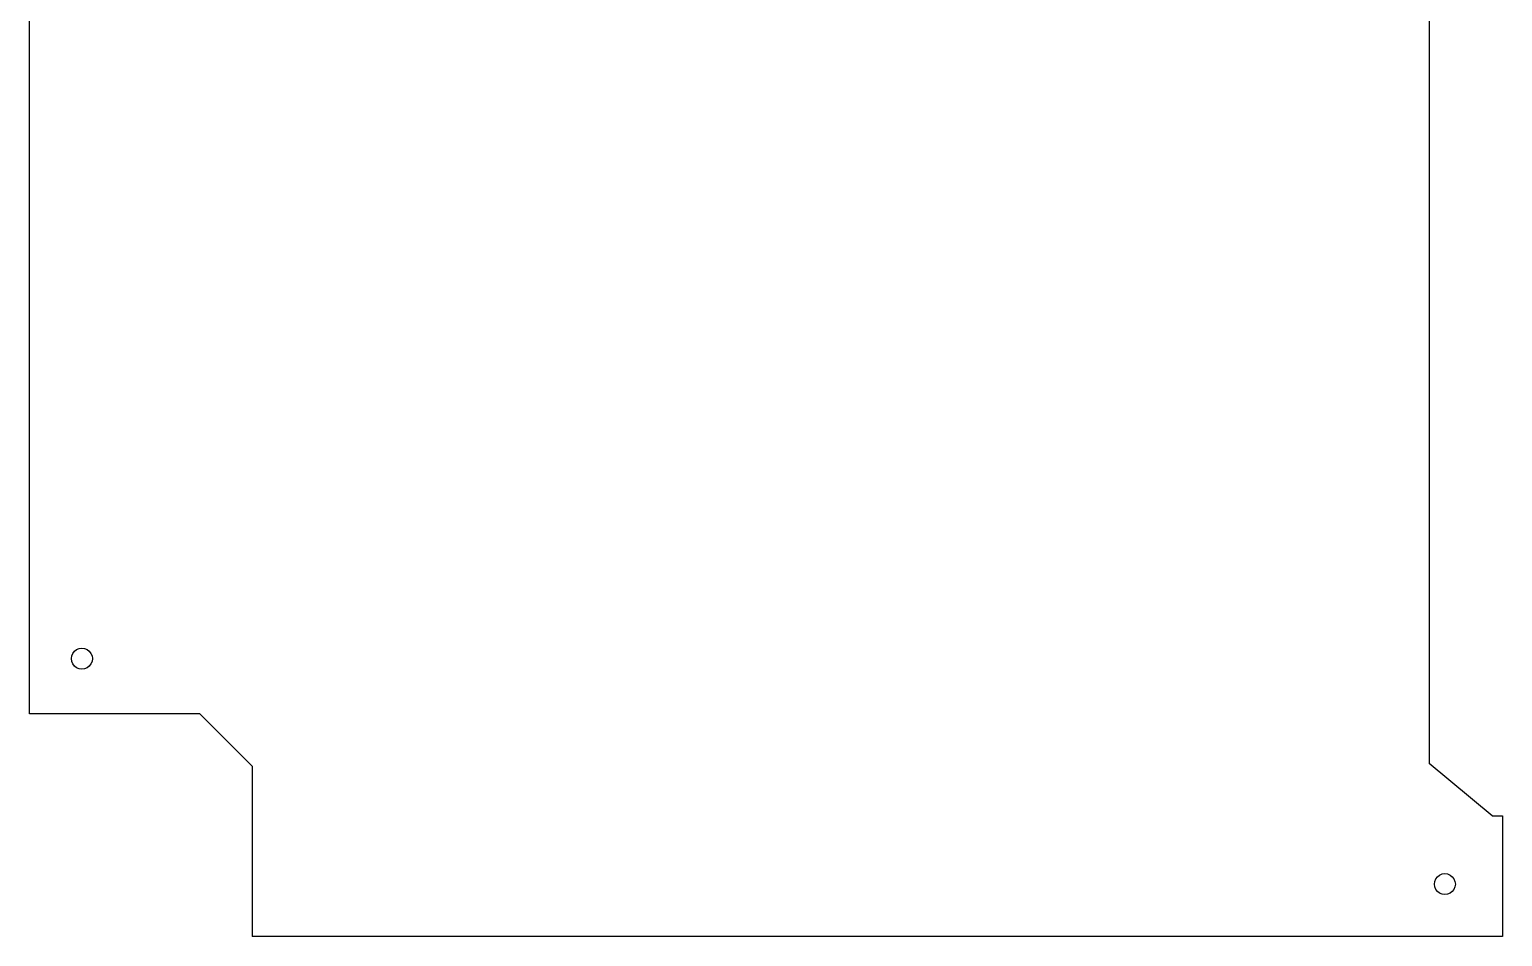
# Model space of a CAD drawing. Header units: metres. Extents: x 1626 to 2192, y 1756 to 2102.
# Drawn here: x 1625.5 to 1906.5, y 1756.2 to 1929.2 of the extents above; entities that cross this region are included whole.
import ezdxf

# ---------------------------------------------------------------- set-up
doc = ezdxf.new("R2010")
doc.units = ezdxf.units.M

msp = doc.modelspace()

# ---------------------------------------------------------------- linework, layer by layer
at = {"layer": 'Layer0'}
for p, q in [((1892.53, 2070.23, 0), (1892.53, 1789.23, 0)), ((1625.53, 1798.73, 0), (1625.53, 2059.73, 0)), ((1633.53, 1809.23, 0), (1633.6, 1809.75, 0)), ((1633.6, 1809.75, 0), (1633.8, 1810.23, 0)), ((1633.8, 1810.23, 0), (1634.11, 1810.64, 0)), ((1634.11, 1810.64, 0), (1634.53, 1810.96, 0)), ((1634.53, 1810.96, 0), (1635.01, 1811.16, 0)), ((1635.01, 1811.16, 0), (1635.53, 1811.23, 0)), ((1635.53, 1811.23, 0), (1636.05, 1811.16, 0)), ((1636.05, 1811.16, 0), (1636.53, 1810.96, 0)), ((1636.53, 1810.96, 0), (1636.94, 1810.64, 0)), ((1636.94, 1810.64, 0), (1637.26, 1810.23, 0)), ((1637.26, 1810.23, 0), (1637.46, 1809.75, 0)), ((1637.46, 1809.75, 0), (1637.53, 1809.23, 0)), ((1633.6, 1808.71, 0), (1633.53, 1809.23, 0)), ((1633.8, 1808.23, 0), (1633.6, 1808.71, 0)), ((1634.11, 1807.82, 0), (1633.8, 1808.23, 0)), ((1634.53, 1807.5, 0), (1634.11, 1807.82, 0)), ((1635.01, 1807.3, 0), (1634.53, 1807.5, 0)), ((1635.53, 1807.23, 0), (1635.01, 1807.3, 0)), ((1636.05, 1807.3, 0), (1635.53, 1807.23, 0)), ((1636.53, 1807.5, 0), (1636.05, 1807.3, 0)), ((1636.94, 1807.82, 0), (1636.53, 1807.5, 0)), ((1637.26, 1808.23, 0), (1636.94, 1807.82, 0)), ((1637.46, 1808.71, 0), (1637.26, 1808.23, 0)), ((1637.53, 1809.23, 0), (1637.46, 1808.71, 0)), ((1658.03, 1798.73, 0), (1625.53, 1798.73, 0)), ((1668.03, 1788.73, 0), (1658.03, 1798.73, 0)), ((1668.03, 1788.73, 0), (1668.03, 1756.23, 0)), ((1904.53, 1779.23, 0), (1892.53, 1789.23, 0)), ((1904.53, 1779.23, 0), (1906.53, 1779.23, 0)), ((1906.53, 1779.23, 0), (1906.53, 1756.23, 0)), ((1893.8, 1767.23, 0), (1894.11, 1767.64, 0)), ((1894.11, 1767.64, 0), (1894.53, 1767.96, 0)), ((1894.53, 1767.96, 0), (1895.01, 1768.16, 0)), ((1895.01, 1768.16, 0), (1895.53, 1768.23, 0)), ((1895.53, 1768.23, 0), (1896.05, 1768.16, 0)), ((1896.05, 1768.16, 0), (1896.53, 1767.96, 0)), ((1896.53, 1767.96, 0), (1896.94, 1767.64, 0)), ((1896.94, 1767.64, 0), (1897.26, 1767.23, 0)), ((1893.53, 1766.23, 0), (1893.6, 1766.75, 0)), ((1893.6, 1765.71, 0), (1893.53, 1766.23, 0)), ((1893.6, 1766.75, 0), (1893.8, 1767.23, 0)), ((1893.8, 1765.23, 0), (1893.6, 1765.71, 0)), ((1894.11, 1764.82, 0), (1893.8, 1765.23, 0)), ((1894.53, 1764.5, 0), (1894.11, 1764.82, 0)), ((1896.94, 1764.82, 0), (1896.53, 1764.5, 0)), ((1897.26, 1765.23, 0), (1896.94, 1764.82, 0)), ((1897.26, 1767.23, 0), (1897.46, 1766.75, 0)), ((1897.46, 1765.71, 0), (1897.26, 1765.23, 0)), ((1897.46, 1766.75, 0), (1897.53, 1766.23, 0)), ((1897.53, 1766.23, 0), (1897.46, 1765.71, 0)), ((1895.01, 1764.3, 0), (1894.53, 1764.5, 0)), ((1895.53, 1764.23, 0), (1895.01, 1764.3, 0)), ((1896.05, 1764.3, 0), (1895.53, 1764.23, 0)), ((1896.53, 1764.5, 0), (1896.05, 1764.3, 0)), ((1906.53, 1756.23, 0), (1668.03, 1756.23, 0))]:
    msp.add_line(p, q, dxfattribs=at)

doc.saveas('drawing.dxf')
